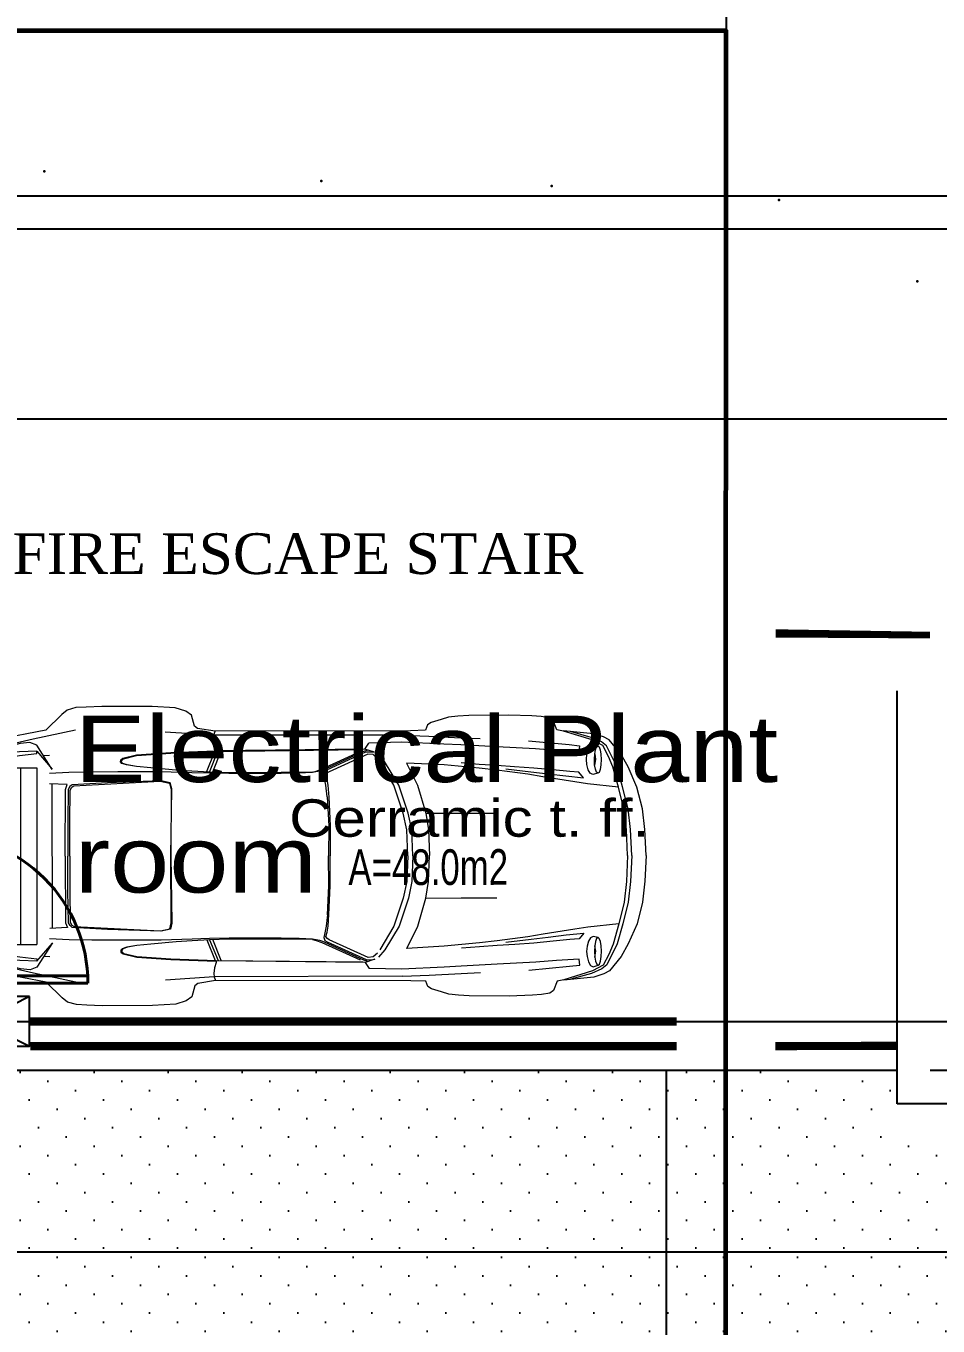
# Model space of a CAD drawing. Extents: x 285329 to 658348, y -83126 to -16980.
# Drawn here: x 314019 to 314572, y -35013 to -34225 of the extents above; entities that cross this region are included whole.
import ezdxf

# ---------------------------------------------------------------- set-up
doc = ezdxf.new("R2010")
doc.units = 0
doc.linetypes.add('CENTER', pattern=[50.79999999999998, 31.75, -6.349999999999998, 6.349999999999998, -6.349999999999998])
doc.layers.get('0').update_dxf_attribs({"linetype": 'CONTINUOUS'})
for name, color, linetype, lineweight in [('A-Axis', 1, 'CENTER', 9), ('A-Door', 5, 'CONTINUOUS', 15), ('A-text finishing', 6, 'CONTINUOUS', 13), ('A-text function', 30, 'CONTINUOUS', 20), ('excavation border', 5, 'CONTINUOUS', 30), ('FIGURES', 153, 'CONTINUOUS', 0), ('SECTION-ar', 131, 'CONTINUOUS', 40)]:
    doc.layers.add(name, color=color, linetype=linetype, lineweight=lineweight)
for name, color, linetype in [('AXIS', 1, 'CONTINUOUS'), ('COLUMN', 5, 'CONTINUOUS'), ('FURNITURE', 4, 'CONTINUOUS'), ('TEXT', 3, 'CONTINUOUS'), ('WALL', 7, 'CONTINUOUS'), ('WALL1', 2, 'CONTINUOUS')]:
    doc.layers.add(name, color=color, linetype=linetype)
doc.styles.add('ARIAL', font='BOD_CB.TTF', dxfattribs={"width": 1.199999999999999})
doc.styles.get("Standard").update_dxf_attribs({"font": 'sanss___.ttf', "height": 15})
doc.styles.add('style2', font='romantic.ttf', dxfattribs={"height": 50})

# ---------------------------------------------------------------- blocks, each defined once
blk = doc.blocks.new('XREF1$0$02PCAR09')
at = {"color": 0, "linetype": 'ByBlock'}
for p, q in [((-138.1428124021296, 34.83022337169009), (-139.3891880423911, 33.77165775941323)), ((-136.0427548164836, 35.42780073345929), (-138.1428124021296, 34.83022337169009)), ((-133.5670771748684, 35.5814634836285), (-136.0427548164836, 35.42780073345929)), ((-129.8620975318994, 35.70097895598234), (-133.5670771748684, 35.5814634836285)), ((-117.8764030187002, 35.70097895598234), (-129.8620975318994, 35.70097895598234)), ((-112.3274703737005, 35.34243253892082), (-117.8764030187002, 35.70097895598234)), ((-109.8517927320853, 34.5911924269824), (-112.3274703737005, 35.34243253892082)), ((-108.4688279805623, 33.60092137033632), (-109.8517927320853, 34.5911924269824)), ((-139.3891880423911, 33.77165775941323), (-143.264904074437, 30.04960447753655)), ((-107.7346615075316, 30.95450733964419), (-108.4688279805623, 33.60092137033632)), ((-52.15996686299668, 31.22538604060483), (-52.63802875241204, 29.9471626440904)), ((-51.28921127870444, 31.75696836830568), (-52.15996686299668, 31.22538604060483)), ((-48.84768091490456, 32.52528211915179), (-51.28921127870444, 31.75696836830568)), ((-47.0890961074124, 33.02041764747482), (-48.84768091490456, 32.52528211915179)), ((-44.85244941050485, 33.29359586999788), (-47.0890961074124, 33.02041764747482)), ((-42.25725629653579, 33.4472586201671), (-44.85244941050485, 33.29359586999788)), ((-32.74723942495178, 33.53262681470556), (-42.25725629653579, 33.4472586201671)), ((-27.18123314104443, 33.31066950890558), (-32.74723942495178, 33.53262681470556)), ((-24.96166008304456, 33.13993311982865), (-27.18123314104443, 33.31066950890558)), ((-22.98111796975238, 32.82554285593255), (-24.96166008304456, 33.13993311982865)), ((-22.12743602436781, 32.23503025772104), (-22.98111796975238, 32.82554285593255)), ((-21.22253316226019, 29.99838356081347), (-22.12743602436781, 32.23503025772104)), ((-143.264904074437, 30.04960447753655), (-157.0433306729438, 27.4202640857521)), ((-136.160790045383, 30.06982751551053), (-146.252790883283, 27.89832597516745)), ((-103.175999919178, 28.82030247618276), (-114.7860743764081, 29.58861622702888)), ((-107.0004950345008, 30.42522453350577), (-107.7346615075316, 30.95450733964419)), ((-102.8003798632088, 29.7593526161058), (-107.0004950345008, 30.42522453350577)), ((-103.175999919178, 28.82030247618276), (-102.8003798632088, 29.7593526161058)), ((-58.20403503631938, 28.78615519836739), (-103.175999919178, 28.82030247618277)), ((-103.175999919178, 28.08613600315206), (-103.175999919178, 28.82030247618276)), ((-103.0564844468242, 26.70317125162907), (-103.175999919178, 28.08613600315206)), ((-56.22349292302719, 29.82764717173656), (-102.8003798632088, 29.7593526161058)), ((-58.20403503631938, 28.76908155945971), (-51.78434680702748, 28.54712425365972)), ((-52.63802875241204, 29.9471626440904), (-56.22349292302719, 29.82764717173656)), ((-51.78434680702748, 28.54712425365972), (-44.1524302152895, 28.13735691987513)), ((-44.1524302152895, 28.13735691987513), (-39.54254771021286, 27.93247325298283)), ((-19.65175838275259, 29.65691078265965), (-21.22253316226019, 29.99838356081347)), ((-12.48083004152228, 29.04225978198276), (-19.65175838275259, 29.77642625501349)), ((-12.78815554186073, 27.55685319701364), (-19.65175838275259, 29.65691078265965)), ((-13.04308359194108, 28.18086525074451), (-17.95794463294092, 29.54653034359681)), ((-10.58565307144118, 27.08833317646262), (-13.04308359194108, 28.18086525074451)), ((-10.1417415111686, 28.29101967004435), (-12.48083004152228, 29.04225978198276)), ((-8.775850398553308, 27.55685319701364), (-10.1417415111686, 28.29101967004435)), ((-164.7947627370356, 22.48598244142934), (-162.9849570128204, 25.21776466665994)), ((-162.8142206237435, 24.97873372195226), (-164.4191426810664, 22.48598244142934)), ((-162.9849570128204, 25.21776466665994), (-160.2873220654051, 26.49828758473677)), ((-160.4922057322974, 26.22510936221371), (-162.8142206237435, 24.97873372195226)), ((-159.7751128981744, 24.91043916632149), (-161.4995504278511, 23.7323580816908)), ((-149.3943404422981, 26.87390764070598), (-160.8848994271743, 23.80065263732156)), ((-157.0433306729438, 27.4202640857521), (-160.4922057322974, 26.22510936221371)), ((-160.2873220654051, 26.49828758473677), (-157.0433306729438, 27.4202640857521)), ((-157.9140862572361, 25.52509016699838), (-159.7751128981744, 24.91043916632149)), ((-157.9140862572361, 25.01288099976763), (-159.7751128981744, 24.24456724892154)), ((-152.8090682238364, 26.42999302910601), (-157.9140862572361, 25.52509016699838)), ((-153.8334865582979, 25.84948930624451), (-157.9140862572361, 25.01288099976763)), ((-153.4749401412363, 26.27633027893679), (-153.8334865582979, 25.84948930624451)), ((-146.252790883283, 27.89832597516745), (-152.8090682238364, 26.42999302910601)), ((-149.513855914652, 24.91043916632149), (-151.8529444450057, 24.65433458270612)), ((-145.4332562157138, 25.02995463867533), (-149.513855914652, 24.91043916632149)), ((-147.0381782730368, 27.13001222432135), (-149.3943404422981, 26.87390764070598)), ((-145.4332562157138, 26.51536122364446), (-147.0381782730368, 27.13001222432135)), ((-141.7282765727448, 20.71032399502945), (-145.4332562157138, 26.51536122364446)), ((-145.4332562157138, 25.02995463867533), (-141.7282765727448, 20.72739763393714)), ((-145.4332562157138, 24.53481911035228), (-145.4332562157138, 25.02995463867533)), ((-113.4372569027005, 24.68955067751323), (-102.680864390855, 25.08117555539842)), ((-113.4372569027005, 24.57003520515939), (-102.680864390855, 24.96166008304457)), ((-104.9004374488548, 20.0273784387218), (-102.902821696655, 24.96166008304457)), ((-104.2174918925472, 19.99323116090641), (-102.1686552236243, 24.96166008304457)), ((-101.4515623895012, 24.96166008304457), (-103.4662517806088, 19.97615752199872)), ((-102.680864390855, 25.43972197245992), (-103.0564844468242, 26.70317125162907)), ((-67.0994009072265, 25.43972197245992), (-102.680864390855, 25.06410191649071)), ((-102.680864390855, 25.08117555539842), (-102.680864390855, 25.43972197245992)), ((-102.680864390855, 24.94458644413687), (-67.64575735227261, 25.32020650010608)), ((-102.680864390855, 25.06410191649071), (-102.680864390855, 24.94458644413687)), ((-77.44602608528737, 20.65910307830638), (-68.24333471404182, 24.8762918885061)), ((-67.38965276865726, 24.8933655274138), (-76.5923441399028, 20.65910307830638)), ((-66.41645535091885, 25.20069102775224), (-67.38965276865726, 24.8933655274138)), ((-67.0994009072265, 25.45679561136761), (-66.10912985058043, 26.89098127961367)), ((-67.0994009072265, 25.54216380590607), (-67.0994009072265, 25.54216380590606)), ((-64.81153329359587, 24.72262913833689), (-67.0994009072265, 25.45679561136761)), ((-58.3235505086732, 27.06171766869058), (-66.10912985058043, 26.89098127961367)), ((-48.19888263641233, 26.6348766959983), (-58.3235505086732, 27.06171766869058)), ((-44.1524302152895, 26.41291939019832), (-48.19888263641233, 26.6348766959983)), ((-35.59853712253622, 25.95193113969065), (-44.1524302152895, 26.41291939019832)), ((-26.32755119565986, 25.45679561136761), (-35.59853712253622, 25.95193113969065)), ((-28.02619871649039, 27.35217620931952), (-18.28586727013732, 26.44706666801371)), ((-21.41034319024481, 25.08117555539842), (-26.32755119565986, 25.45679561136761)), ((-16.03214693432206, 24.72262913833689), (-21.41034319024481, 25.08117555539842)), ((-18.28586727013732, 26.44706666801371), (-15.87848418415283, 26.19096208439833)), ((-15.87848418415283, 26.19096208439833), (-16.03214693432206, 24.72262913833689)), ((-14.11989937666064, 24.14212541547539), (-13.76135295959914, 25.40557469464455)), ((-13.76135295959914, 25.40557469464455), (-13.28329107018378, 26.2592566400291)), ((-13.28329107018378, 26.2592566400291), (-12.6686400695069, 26.54950850145985)), ((-10.26125698352243, 26.19096208439833), (-12.78815554186073, 27.55685319701364)), ((-12.6686400695069, 26.54950850145985), (-11.49055898487619, 26.19096208439833)), ((-12.22472545790693, 24.26164088782923), (-12.0710627077377, 25.21776466665994)), ((-12.0710627077377, 25.21776466665994), (-11.81495812412232, 25.93485750078297)), ((-11.81495812412232, 25.93485750078297), (-11.49055898487619, 26.19096208439833)), ((-11.49055898487619, 26.19096208439833), (-11.18323348453777, 25.93485750078297)), ((-11.18323348453777, 25.93485750078297), (-10.92712890092239, 25.21776466665994)), ((-10.92712890092239, 25.21776466665994), (-10.7393188729378, 24.1250517765677)), ((-9.425199770093963, 26.13236761146603), (-10.58565307144118, 27.08833317646262)), ((-8.895365870907137, 23.62991624824465), (-10.26125698352243, 26.19096208439833)), ((-6.899507290691267, 21.07940676791251), (-9.425199770093963, 26.13236761146603)), ((-5.941626339876557, 24.09090449875231), (-8.775850398553308, 27.55685319701364)), ((-165.5630764878817, 19.68590566056797), (-164.7947627370356, 22.48598244142934)), ((-164.4191426810664, 22.48598244142934), (-165.1874564319125, 19.68590566056797)), ((-163.5996080134971, 22.31524605235243), (-164.5898790701433, 21.2054595233525)), ((-160.8848994271743, 23.80065263732156), (-163.5996080134971, 22.31524605235243)), ((-160.7653839548205, 22.81038158067547), (-163.5996080134971, 21.32497499570633)), ((-163.5996080134971, 20.33470393906024), (-160.7653839548205, 21.82011052402938)), ((-161.4995504278511, 23.7323580816908), (-161.7379082183368, 23.33391197800628)), ((-151.8529444450057, 24.65433458270612), (-160.7653839548205, 22.81038158067547)), ((-160.7653839548205, 21.82011052402938), (-151.8529444450057, 23.66406352606003)), ((-159.7751128981744, 24.24456724892154), (-160.1662057515703, 23.99287382841922)), ((-151.8529444450057, 23.66406352606003), (-149.513855914652, 24.03968358202924)), ((-149.513855914652, 24.03968358202924), (-145.4332562157138, 24.53481911035228)), ((-142.3941484901448, 24.02260994312154), (-143.8454077972985, 23.95431538749078)), ((-125.4229514158997, 22.45183516361395), (-125.3717304991766, 22.96404433084469)), ((-125.0814786377459, 22.11036238546013), (-125.4229514158997, 22.45183516361395)), ((-125.3717304991766, 22.96404433084469), (-124.8595213319459, 23.3396643868139)), ((-125.1497731933766, 22.43476152470627), (-125.1326995544689, 22.84452885849086)), ((-124.8936686097613, 22.11036238546013), (-125.1497731933766, 22.43476152470627)), ((-125.1326995544689, 22.84452885849086), (-124.688784942869, 23.22014891446006)), ((-124.0058393865613, 21.73474232949093), (-125.0814786377459, 22.11036238546013)), ((-123.8351029974844, 21.73474232949093), (-124.8936686097613, 22.11036238546013)), ((-124.8595213319459, 23.3396643868139), (-121.5813826616692, 24.14319423246711)), ((-124.688784942869, 23.22014891446006), (-121.5984563005768, 24.00660512120558)), ((-121.6155299394845, 21.3761959124294), (-124.0058393865613, 21.73474232949093)), ((-121.6155299394845, 21.3761959124294), (-123.8351029974844, 21.73474232949093)), ((-121.5984563005768, 24.00660512120558), (-113.4372569027005, 24.57003520515939)), ((-121.5813826616692, 24.14319423246711), (-113.4372569027005, 24.68955067751323)), ((-76.16550316721053, 20.52251396704484), (-66.86036996251882, 24.77385005505996)), ((-66.39938171201115, 24.24456724892154), (-75.65329399997981, 20.0273784387218)), ((-66.86036996251882, 24.77385005505996), (-65.78473071133428, 24.80799733287535)), ((-65.13593243284201, 24.15919905438308), (-66.39938171201115, 24.24456724892154)), ((-65.78473071133428, 24.80799733287535), (-64.81153329359587, 24.72262913833689)), ((-64.12858773728823, 23.28844347009083), (-65.13593243284201, 24.15919905438308)), ((-62.4041502076114, 22.48598244142934), (-63.88955679258056, 24.21041997110615)), ((-60.21872442742694, 16.81753432407585), (-63.5993049311498, 22.48598244142934)), ((-58.97234878716549, 16.81753432407585), (-62.4041502076114, 22.48598244142934)), ((-57.12839578513483, 22.11036238546013), (-54.53320267116577, 16.80046068516816)), ((-48.19888263641233, 21.63230049604479), (-57.12839578513483, 22.11036238546013)), ((-39.78157865492054, 21.75181596839861), (-44.11828293747411, 22.11036238546013)), ((-35.59853712253622, 21.46156410696786), (-39.78157865492054, 21.75181596839861)), ((-14.22234121010679, 22.91282341412162), (-14.11989937666064, 24.14212541547539)), ((-14.11989937666064, 21.68352141276785), (-14.22234121010679, 22.91282341412162)), ((-12.31009365244537, 22.86160249739856), (-12.22472545790693, 24.26164088782923)), ((-12.24179909681461, 21.56400594041401), (-12.31009365244537, 22.86160249739856)), ((-12.03691542992231, 22.86160249739856), (-12.24179909681461, 21.56400594041401)), ((-12.22472545790693, 24.26164088782923), (-12.03691542992231, 22.86160249739856)), ((-10.7393188729378, 24.1250517765677), (-10.68809795621472, 22.86160249739856)), ((-10.68809795621472, 22.86160249739856), (-10.7393188729378, 21.58107957932171)), ((-7.905094814261051, 21.15423860662943), (-8.895365870907137, 23.62991624824465)), ((-4.268409726922802, 21.13716496772174), (-5.941626339876557, 24.09090449875231)), ((-166.211874766374, 14.44429851590677), (-165.5630764878817, 19.68590566056797)), ((-165.1874564319125, 19.68590566056797), (-165.8021074325894, 14.81991857187598)), ((-163.5996080134971, 21.32497499570633), (-164.5898790701433, 20.71032399502945)), ((-164.5898790701433, -21.2054595233525), (-164.5898790701433, 21.2054595233525)), ((-163.5996080134971, 20.33470393906024), (-163.5996080134971, -20.33470393906024)), ((-163.5996080134971, 18.04683632542962), (-160.8848994271743, 19.53224291039876)), ((-160.7653839548205, 19.8224947718295), (-151.613913500298, 21.06887041209096)), ((-160.7653839548205, 19.8224947718295), (-160.7653839548205, -19.8224947718295)), ((-151.613913500298, 21.06887041209096), (-151.613913500298, -21.06887041209096)), ((-151.613913500298, 21.06887041209096), (-145.4332562157138, 21.06887041209096)), ((-149.2577513310366, 21.06887041209096), (-149.2577513310366, -21.1883858844448)), ((-145.4332562157138, -21.06887041209096), (-145.4332562157138, 21.06887041209096)), ((-137.7671923461605, 19.95908388309103), (-142.3941484901448, 19.75420021619873)), ((-132.3377751735147, 20.0273784387218), (-137.7671923461605, 19.95908388309103)), ((-126.0376024165766, 20.09567299435257), (-132.3377751735147, 20.0273784387218)), ((-115.7763454330541, 20.11274663326025), (-126.0376024165766, 20.09567299435257)), ((-118.217875796854, 21.03472313427559), (-121.6155299394845, 21.3761959124294)), ((-112.190881262439, 20.50544032813716), (-118.217875796854, 21.03472313427559)), ((-108.3663861471162, 19.86853066330364), (-115.7763454330541, 20.11274663326025)), ((-108.3663861471162, 20.23226210561409), (-112.190881262439, 20.50544032813716)), ((-104.2174918925472, 19.99323116090641), (-108.3663861471162, 20.23226210561409)), ((-104.2687128092703, 19.72996011643232), (-108.3663861471162, 19.86853066330364)), ((-99.5563884707475, 19.65175838275259), (-104.2687128092703, 19.72996011643232)), ((-99.52224119293213, 19.83956841073719), (-104.2174918925472, 19.99323116090641)), ((-87.10970570704062, 19.64458221481232), (-99.5563884707475, 19.65175838275259)), ((-87.10970570704062, 19.87371568855257), (-99.52224119293213, 19.83956841073719)), ((-82.8583696190255, 19.87371568855257), (-87.10970570704062, 19.87371568855257)), ((-82.8583696190255, 19.71654903557417), (-87.10970570704062, 19.64458221481232)), ((-79.66559914328724, 19.97615752199872), (-82.8583696190255, 19.87371568855257)), ((-79.62576860625475, 19.86461680765525), (-82.8583696190255, 19.71654903557417)), ((-79.66559914328724, 19.95908388309103), (-78.74362264227192, 20.19811482779871)), ((-77.88994069688734, 20.19811482779871), (-79.62576860625475, 19.86461680765525)), ((-78.74362264227192, 20.19811482779871), (-77.44602608528737, 20.65910307830638)), ((-77.20699514057969, 20.43714577250639), (-77.88994069688734, 20.19811482779871)), ((-76.5923441399028, 20.65910307830638), (-77.20699514057969, 20.43714577250639)), ((-76.95089055696434, 19.51516927149105), (-76.71185961225665, 20.24933574452179)), ((-76.72893325116434, 18.37123546467575), (-76.95089055696434, 19.51516927149105)), ((-76.71185961225665, 20.24933574452179), (-76.16550316721053, 20.52251396704484)), ((-76.21672408393363, 19.68590566056797), (-76.43868138973359, 19.241991048968)), ((-76.43868138973359, 19.241991048968), (-76.14842952830286, 18.21757271450653)), ((-75.65329399997981, 20.0273784387218), (-76.21672408393363, 19.68590566056797)), ((-39.78157865492054, 20.84691310629098), (-48.19888263641233, 21.63230049604479)), ((-35.59853712253622, 20.36885121687562), (-39.78157865492054, 20.84691310629098)), ((-31.38134831233648, 21.2054595233525), (-35.59853712253622, 21.46156410696786)), ((-28.20565147550591, 19.37858016022953), (-35.59853712253622, 20.36885121687562)), ((-33.48140589798248, 20.69325035612176), (-27.45441136356749, 19.99323116090642)), ((-26.78853944616754, 20.88106038410638), (-31.38134831233648, 21.2054595233525)), ((-24.62018730489074, 18.78100279846034), (-28.20565147550591, 19.37858016022953)), ((-27.45441136356749, 19.99323116090642), (-23.35673802572159, 19.49809563258338)), ((-22.1957305799986, 20.45421941141409), (-26.78853944616754, 20.88106038410638)), ((-17.00534435206046, 17.60292171382965), (-24.62018730489074, 18.78100279846034)), ((-23.35673802572159, 19.49809563258338), (-19.12247557661418, 18.96881282644495)), ((-18.20049907559885, 20.0615257165372), (-22.1957305799986, 20.45421941141409)), ((-19.12247557661418, 18.96881282644495), (-14.88821312750674, 18.50782457593728)), ((-15.99799965650669, 19.87371568855258), (-18.20049907559885, 20.0615257165372)), ((-14.88821312750674, 18.50782457593728), (-15.99799965650669, 19.87371568855258)), ((-13.76135295959914, 20.43714577250639), (-14.11989937666064, 21.68352141276785)), ((-13.28329107018378, 19.6517583827526), (-13.76135295959914, 20.43714577250639)), ((-12.6686400695069, 19.32735924350646), (-13.28329107018378, 19.6517583827526)), ((-11.49055898487619, 19.60053746602952), (-12.6686400695069, 19.32735924350646)), ((-12.0710627077377, 20.57373488376792), (-12.24179909681461, 21.58107957932171)), ((-11.81495812412232, 19.83956841073719), (-12.0710627077377, 20.57373488376792)), ((-11.49055898487619, 19.60053746602952), (-11.81495812412232, 19.83956841073719)), ((-11.18323348453777, 19.8054211329218), (-11.49055898487619, 19.60053746602952)), ((-10.92712890092239, 20.50544032813716), (-11.18323348453777, 19.8054211329218)), ((-10.7393188729378, 21.58107957932171), (-10.92712890092239, 20.50544032813716)), ((-6.556277340553434, 16.32239879575281), (-7.905094814261051, 21.15423860662943)), ((-5.566006283907346, 16.32239879575281), (-6.899507290691267, 21.07940676791251)), ((-2.168352141276792, 16.30532515684511), (-4.268409726922802, 21.13716496772174)), ((-138.1428124021296, 17.05656526878352), (-142.377074851237, 17.26144893567582)), ((-141.7282765727448, 17.26144893567582), (-141.7282765727448, -17.15578437787134)), ((-138.6550215693604, 3.8e-15), (-138.5696533748219, 15.89555782306053)), ((-138.5696533748219, 15.89555782306053), (-138.1428124021296, 17.05656526878352)), ((-137.903781457422, 15.89555782306053), (-138.0403705686835, 8.28071487023023)), ((-137.5110877625451, 16.57850337936817), (-137.903781457422, 15.89555782306053)), ((-137.5623086792681, 8.161199397876397), (-137.4769404847297, 15.77604235070668)), ((-136.9818049564067, 17.00534435206044), (-137.5110877625451, 16.57850337936817)), ((-137.4769404847297, 15.77604235070668), (-137.0842467898528, 16.44191426810665)), ((-137.0842467898528, 16.44191426810665), (-136.5549639837144, 16.78365285606781)), ((-128.5474273360072, 17.51755351929119), (-136.9818049564067, 17.00534435206044)), ((-136.5549639837144, 16.78365285606781), (-115.947081822131, 17.82487901962962)), ((-115.7592717941464, 17.94439449198347), (-128.5474273360072, 17.51755351929119)), ((-115.947081822131, 17.82487901962962), (-113.7275087641312, 17.36389076912197)), ((-113.5567723750543, 17.48340624147581), (-115.7592717941464, 17.94439449198347)), ((-113.7275087641312, 17.36389076912197), (-113.351888708162, 15.9467787397836)), ((-113.1982259579928, 16.06629421213743), (-113.5567723750543, 17.48340624147581)), ((-113.403109624885, -0.0170736389076931), (-113.1982259579928, 16.06629421213743)), ((-113.351888708162, 15.9467787397836), (-113.403109624885, 0.0170736389076931)), ((-76.42160775082591, 16.81753432407585), (-76.72893325116434, 18.37123546467575)), ((-76.09720861157977, 14.06867845993756), (-76.42160775082591, 16.81753432407585)), ((-76.14842952830286, 18.21757271450653), (-75.92647222250287, 16.81753432407585)), ((-75.92647222250287, 16.81753432407585), (-75.72158855561057, 13.98331026539911)), ((-60.21872442742694, 16.81753432407585), (-60.21872442742694, 16.81753432407585)), ((-57.99915136942708, 10.14174151116859), (-60.21872442742694, 16.81753432407585)), ((-56.75277572916563, 10.14174151116859), (-58.97234878716549, 16.81753432407585)), ((-54.53320267116577, 16.80046068516816), (-52.55266055787358, 10.14174151116859)), ((-13.94916298758373, 17.1077861855066), (-17.00534435206046, 17.60292171382965)), ((-6.556277340553434, 16.32239879575281), (-13.94916298758373, 17.1077861855066)), ((-5.258680783568892, 11.13201256781467), (-6.556277340553434, 16.32239879575281)), ((-4.268409726922802, 11.13201256781467), (-5.566006283907346, 16.32239879575281)), ((-0.8707555842922545, 11.13201256781467), (-2.168352141276792, 16.30532515684511)), ((-166.3484638776355, 11.21738076235313), (-166.211874766374, 14.44429851590677)), ((-165.8021074325894, 14.81991857187598), (-165.9386965438509, 11.59300081832234)), ((-76.09720861157977, 14.06867845993756), (-75.73866219451826, 7.153854702322628)), ((-75.72158855561057, 13.98331026539911), (-75.43133669417979, 7.153854702322628)), ((-166.5704211834355, 0.0170736389076931), (-166.3484638776355, 11.21738076235313)), ((-165.9386965438509, 11.59300081832234), (-166.0752856551125, -3.8e-15)), ((-57.12839578513483, 6.180657284584223), (-57.99915136942708, 10.14174151116859)), ((-55.89909378378107, 6.180657284584223), (-56.75277572916563, 10.14174151116859)), ((-52.55266055787358, 10.14174151116859), (-44.11828293747411, 10.09052059444551)), ((-52.55266055787358, 10.14174151116859), (-51.920935918289, 6.180657284584223)), ((-44.11828293747411, 10.09052059444551), (-35.59853712253622, 10.09052059444551)), ((-4.69525069961509, 6.19773092349192), (-5.258680783568892, 11.13201256781467)), ((-3.704979642969004, 6.19773092349192), (-4.268409726922802, 11.13201256781467)), ((-0.3073255003384538, 6.180657284584223), (-0.8707555842922545, 11.13201256781467)), ((-138.0403705686835, 8.28071487023023), (-138.0403705686835, 3.8e-15)), ((-137.5623086792681, -3.8e-15), (-137.5623086792681, 8.161199397876397)), ((-75.73866219451826, 7.153854702322628), (-75.7728094723336, 3.8e-15)), ((-75.43133669417979, 7.153854702322628), (-75.39718941636444, 3.8e-15)), ((-56.88936484042717, 3.8e-15), (-57.12839578513483, 6.180657284584223)), ((-55.64298920016568, 3.8e-15), (-55.89909378378107, 6.180657284584223)), ((-51.920935918289, 6.180657284584223), (-51.68190497358133, 3.8e-15)), ((-4.387925199276668, 3.8e-15), (-4.69525069961509, 6.19773092349192)), ((-3.397654142630548, 3.8e-15), (-3.704979642969004, 6.19773092349192)), ((0, 3.8e-15), (-0.3073255003384538, 6.180657284584223)), ((-165.9386965438509, -11.59300081832234), (-166.0752856551125, 7.5e-15)), ((-138.6550215693604, 0), (-138.5696533748219, -15.89555782306052)), ((-138.0403705686835, -8.28071487023023), (-138.0403705686835, 0)), ((-137.5623086792681, 7.5e-15), (-137.5623086792681, -8.161199397876397)), ((-113.403109624885, 0.0170736389076969), (-113.1982259579928, -16.06629421213743)), ((-75.73866219451826, -7.153854702322621), (-75.7728094723336, 0)), ((-75.43133669417979, -7.153854702322621), (-75.39718941636444, 0)), ((-56.88936484042717, 0), (-57.12839578513483, -6.180657284584223)), ((-55.64298920016568, 0), (-55.89909378378107, -6.180657284584223)), ((-51.920935918289, -6.180657284584223), (-51.68190497358133, 0)), ((-4.387925199276668, 0), (-4.69525069961509, -6.19773092349192)), ((-3.397654142630548, 0), (-3.704979642969004, -6.19773092349192)), ((0, 0), (-0.3073255003384538, -6.180657284584223)), ((-166.5704211834355, -0.0170736389076893), (-166.3484638776355, -11.21738076235313)), ((-113.351888708162, -15.9467787397836), (-113.403109624885, -0.0170736389076893)), ((-57.12839578513483, -6.180657284584223), (-57.99915136942708, -10.14174151116859)), ((-55.89909378378107, -6.180657284584223), (-56.75277572916563, -10.14174151116859)), ((-52.55266055787358, -10.14174151116859), (-51.920935918289, -6.180657284584223)), ((-4.69525069961509, -6.19773092349192), (-5.258680783568892, -11.13201256781467)), ((-3.704979642969004, -6.19773092349192), (-4.268409726922802, -11.13201256781467)), ((-0.3073255003384538, -6.180657284584223), (-0.8707555842922545, -11.13201256781467)), ((-137.903781457422, -15.89555782306052), (-138.0403705686835, -8.28071487023023)), ((-137.5623086792681, -8.161199397876397), (-137.4769404847297, -15.77604235070668)), ((-76.09720861157977, -14.06867845993756), (-75.73866219451826, -7.153854702322621)), ((-75.72158855561057, -13.9833102653991), (-75.43133669417979, -7.153854702322621)), ((-166.3484638776355, -11.21738076235313), (-166.211874766374, -14.44429851590677)), ((-165.8021074325894, -14.81991857187597), (-165.9386965438509, -11.59300081832234)), ((-57.99915136942708, -10.14174151116859), (-60.21872442742694, -16.81753432407585)), ((-56.75277572916563, -10.14174151116859), (-58.97234878716549, -16.81753432407585)), ((-54.53320267116577, -16.80046068516816), (-52.55266055787358, -10.14174151116859)), ((-52.55266055787358, -10.14174151116859), (-44.11828293747411, -10.09052059444551)), ((-44.11828293747411, -10.09052059444551), (-35.59853712253622, -10.09052059444551)), ((-5.258680783568892, -11.13201256781467), (-6.556277340553434, -16.32239879575281)), ((-4.268409726922802, -11.13201256781467), (-5.566006283907346, -16.32239879575281)), ((-0.8707555842922545, -11.13201256781467), (-2.168352141276792, -16.30532515684511)), ((-166.211874766374, -14.44429851590677), (-165.5630764878817, -19.68590566056797)), ((-165.1874564319125, -19.68590566056797), (-165.8021074325894, -14.81991857187597)), ((-76.09720861157977, -14.06867845993756), (-76.42160775082591, -16.81753432407585)), ((-75.92647222250287, -16.81753432407585), (-75.72158855561057, -13.9833102653991)), ((-163.5996080134971, -18.04683632542962), (-160.8848994271743, -19.53224291039876)), ((-138.1428124021296, -17.05656526878352), (-142.377074851237, -17.26144893567582)), ((-138.5696533748219, -15.89555782306052), (-138.1428124021296, -17.05656526878352)), ((-137.5110877625451, -16.57850337936817), (-137.903781457422, -15.89555782306052)), ((-136.9818049564067, -17.00534435206044), (-137.5110877625451, -16.57850337936817)), ((-137.4769404847297, -15.77604235070668), (-137.0842467898528, -16.44191426810665)), ((-137.0842467898528, -16.44191426810665), (-136.5549639837144, -16.78365285606781)), ((-128.5474273360072, -17.51755351929119), (-136.9818049564067, -17.00534435206044)), ((-136.5549639837144, -16.78365285606781), (-115.947081822131, -17.82487901962962)), ((-115.7592717941464, -17.94439449198347), (-128.5474273360072, -17.51755351929119)), ((-115.947081822131, -17.82487901962962), (-113.7275087641312, -17.36389076912197)), ((-113.5567723750543, -17.48340624147581), (-115.7592717941464, -17.94439449198347)), ((-113.7275087641312, -17.36389076912197), (-113.351888708162, -15.9467787397836)), ((-113.1982259579928, -16.06629421213743), (-113.5567723750543, -17.48340624147581)), ((-76.72893325116434, -18.37123546467575), (-76.95089055696434, -19.51516927149105)), ((-76.42160775082591, -16.81753432407585), (-76.72893325116434, -18.37123546467575)), ((-76.43868138973359, -19.241991048968), (-76.14842952830286, -18.21757271450653)), ((-76.14842952830286, -18.21757271450653), (-75.92647222250287, -16.81753432407585)), ((-60.21872442742694, -16.81753432407585), (-63.5993049311498, -22.48598244142934)), ((-58.97234878716549, -16.81753432407585), (-62.4041502076114, -22.48598244142934)), ((-60.21872442742694, -16.81753432407585), (-60.21872442742694, -16.81753432407585)), ((-57.12839578513483, -22.11036238546013), (-54.53320267116577, -16.80046068516816)), ((-17.00534435206046, -17.60292171382965), (-24.62018730489074, -18.78100279846034)), ((-19.12247557661418, -18.96881282644495), (-14.88821312750674, -18.50782457593728)), ((-13.94916298758373, -17.1077861855066), (-17.00534435206046, -17.60292171382965)), ((-14.88821312750674, -18.50782457593728), (-15.99799965650669, -19.87371568855258)), ((-6.556277340553434, -16.32239879575281), (-13.94916298758373, -17.1077861855066)), ((-6.556277340553434, -16.32239879575281), (-7.905094814261051, -21.15423860662943)), ((-5.566006283907346, -16.32239879575281), (-6.899507290691267, -21.07940676791251)), ((-2.168352141276792, -16.30532515684511), (-4.268409726922802, -21.13716496772174)), ((-165.5630764878817, -19.68590566056797), (-164.7947627370356, -22.48598244142934)), ((-164.4191426810664, -22.48598244142934), (-165.1874564319125, -19.68590566056797)), ((-163.5996080134971, -21.32497499570633), (-164.5898790701433, -20.71032399502945)), ((-163.5996080134971, -22.31524605235243), (-164.5898790701433, -21.2054595233525)), ((-163.5996080134971, -20.33470393906024), (-160.7653839548205, -21.82011052402938)), ((-160.7653839548205, -22.81038158067547), (-163.5996080134971, -21.32497499570633)), ((-160.7653839548205, -19.8224947718295), (-151.613913500298, -21.06887041209096)), ((-151.613913500298, -21.06887041209096), (-145.4332562157138, -21.06887041209096)), ((-141.7282765727448, -20.71032399502945), (-145.4332562157138, -26.51536122364446)), ((-145.4332562157138, -25.02995463867533), (-141.7282765727448, -20.72739763393714)), ((-137.7671923461605, -19.95908388309103), (-142.3941484901448, -19.75420021619873)), ((-132.3377751735147, -20.0273784387218), (-137.7671923461605, -19.95908388309103)), ((-126.0376024165766, -20.09567299435257), (-132.3377751735147, -20.0273784387218)), ((-115.7763454330541, -20.11274663326025), (-126.0376024165766, -20.09567299435257)), ((-121.6155299394845, -21.3761959124294), (-124.0058393865613, -21.73474232949093)), ((-121.6155299394845, -21.3761959124294), (-123.8351029974844, -21.73474232949093)), ((-118.217875796854, -21.03472313427559), (-121.6155299394845, -21.3761959124294)), ((-112.190881262439, -20.50544032813716), (-118.217875796854, -21.03472313427559)), ((-108.3663861471162, -19.86853066330364), (-115.7763454330541, -20.11274663326025)), ((-108.3663861471162, -20.23226210561409), (-112.190881262439, -20.50544032813716)), ((-104.2687128092703, -19.72996011643232), (-108.3663861471162, -19.86853066330364)), ((-104.2174918925472, -19.99323116090641), (-108.3663861471162, -20.23226210561409)), ((-104.9004374488548, -20.0273784387218), (-102.902821696655, -24.96166008304457)), ((-99.5563884707475, -19.65175838275259), (-104.2687128092703, -19.72996011643232)), ((-99.52224119293213, -19.83956841073719), (-104.2174918925472, -19.99323116090641)), ((-104.2174918925472, -19.99323116090641), (-102.1686552236243, -24.96166008304457)), ((-101.4515623895012, -24.96166008304457), (-103.4662517806088, -19.97615752199872)), ((-87.10970570704062, -19.64458221481232), (-99.5563884707475, -19.65175838275259)), ((-87.10970570704062, -19.87371568855257), (-99.52224119293213, -19.83956841073719)), ((-82.8583696190255, -19.71654903557417), (-87.10970570704062, -19.64458221481232)), ((-82.8583696190255, -19.87371568855257), (-87.10970570704062, -19.87371568855257)), ((-79.62576860625475, -19.86461680765525), (-82.8583696190255, -19.71654903557417)), ((-79.66559914328724, -19.97615752199872), (-82.8583696190255, -19.87371568855257)), ((-79.66559914328724, -19.95908388309103), (-78.74362264227192, -20.19811482779871)), ((-77.88994069688734, -20.19811482779871), (-79.62576860625475, -19.86461680765525)), ((-78.74362264227192, -20.19811482779871), (-77.44602608528737, -20.65910307830638)), ((-77.20699514057969, -20.43714577250639), (-77.88994069688734, -20.19811482779871)), ((-77.44602608528737, -20.65910307830638), (-68.24333471404182, -24.8762918885061)), ((-76.5923441399028, -20.65910307830638), (-77.20699514057969, -20.43714577250639)), ((-76.95089055696434, -19.51516927149105), (-76.71185961225665, -20.24933574452179)), ((-76.71185961225665, -20.24933574452179), (-76.16550316721053, -20.52251396704484)), ((-67.38965276865726, -24.8933655274138), (-76.5923441399028, -20.65910307830638)), ((-76.21672408393363, -19.68590566056797), (-76.43868138973359, -19.241991048968)), ((-75.65329399997981, -20.0273784387218), (-76.21672408393363, -19.68590566056797)), ((-76.16550316721053, -20.52251396704484), (-66.86036996251882, -24.77385005505996)), ((-66.39938171201115, -24.24456724892154), (-75.65329399997981, -20.0273784387218)), ((-48.19888263641233, -21.63230049604479), (-57.12839578513483, -22.11036238546013)), ((-39.78157865492054, -20.84691310629098), (-48.19888263641233, -21.63230049604479)), ((-35.59853712253622, -20.36885121687562), (-39.78157865492054, -20.84691310629098)), ((-35.59853712253622, -21.46156410696786), (-39.78157865492054, -21.75181596839861)), ((-28.20565147550591, -19.37858016022953), (-35.59853712253622, -20.36885121687562)), ((-31.38134831233648, -21.2054595233525), (-35.59853712253622, -21.46156410696786)), ((-33.48140589798248, -20.69325035612176), (-27.45441136356749, -19.99323116090642)), ((-26.78853944616754, -20.88106038410638), (-31.38134831233648, -21.2054595233525)), ((-24.62018730489074, -18.78100279846034), (-28.20565147550591, -19.37858016022953)), ((-27.45441136356749, -19.99323116090642), (-23.35673802572159, -19.49809563258338)), ((-22.1957305799986, -20.45421941141409), (-26.78853944616754, -20.88106038410638)), ((-23.35673802572159, -19.49809563258338), (-19.12247557661418, -18.96881282644495)), ((-18.20049907559885, -20.0615257165372), (-22.1957305799986, -20.45421941141409)), ((-15.99799965650669, -19.87371568855258), (-18.20049907559885, -20.0615257165372)), ((-14.11989937666064, -21.68352141276785), (-14.22234121010679, -22.91282341412162)), ((-13.76135295959914, -20.43714577250639), (-14.11989937666064, -21.68352141276785)), ((-13.28329107018378, -19.6517583827526), (-13.76135295959914, -20.43714577250639)), ((-12.6686400695069, -19.32735924350646), (-13.28329107018378, -19.6517583827526)), ((-11.49055898487619, -19.60053746602952), (-12.6686400695069, -19.32735924350646)), ((-12.24179909681461, -21.56400594041401), (-12.31009365244537, -22.86160249739856)), ((-12.0710627077377, -20.57373488376792), (-12.24179909681461, -21.58107957932171)), ((-12.03691542992231, -22.86160249739856), (-12.24179909681461, -21.56400594041401)), ((-11.81495812412232, -19.83956841073719), (-12.0710627077377, -20.57373488376792)), ((-11.49055898487619, -19.60053746602952), (-11.81495812412232, -19.83956841073719)), ((-11.18323348453777, -19.8054211329218), (-11.49055898487619, -19.60053746602952)), ((-10.92712890092239, -20.50544032813716), (-11.18323348453777, -19.8054211329218)), ((-10.7393188729378, -21.58107957932171), (-10.92712890092239, -20.50544032813716)), ((-10.68809795621472, -22.86160249739856), (-10.7393188729378, -21.58107957932171)), ((-6.899507290691267, -21.07940676791251), (-9.425199770093963, -26.13236761146603)), ((-7.905094814261051, -21.15423860662943), (-8.895365870907137, -23.62991624824465)), ((-4.268409726922802, -21.13716496772174), (-5.941626339876557, -24.09090449875231)), ((-164.7947627370356, -22.48598244142934), (-162.9849570128204, -25.21776466665994)), ((-162.8142206237435, -24.97873372195226), (-164.4191426810664, -22.48598244142934)), ((-160.8848994271743, -23.80065263732156), (-163.5996080134971, -22.31524605235243)), ((-161.4995504278511, -23.7323580816908), (-161.7379082183368, -23.33391197800628)), ((-159.7751128981744, -24.91043916632149), (-161.4995504278511, -23.7323580816908)), ((-149.3943404422981, -26.87390764070598), (-160.8848994271743, -23.80065263732156)), ((-160.7653839548205, -21.82011052402938), (-151.8529444450057, -23.66406352606003)), ((-151.8529444450057, -24.65433458270612), (-160.7653839548205, -22.81038158067547)), ((-159.7751128981744, -24.24456724892154), (-160.1662057515703, -23.99287382841922)), ((-157.9140862572361, -25.01288099976763), (-159.7751128981744, -24.24456724892154)), ((-151.8529444450057, -23.66406352606003), (-149.513855914652, -24.03968358202924)), ((-149.513855914652, -24.91043916632149), (-151.8529444450057, -24.65433458270612)), ((-149.513855914652, -24.03968358202924), (-145.4332562157138, -24.53481911035228)), ((-145.4332562157138, -24.53481911035228), (-145.4332562157138, -25.02995463867533)), ((-142.3941484901448, -24.02260994312154), (-143.8454077972985, -23.95431538749078)), ((-125.0814786377459, -22.11036238546013), (-125.4229514158997, -22.45183516361395)), ((-125.4229514158997, -22.45183516361395), (-125.3717304991766, -22.96404433084469)), ((-125.3717304991766, -22.96404433084469), (-124.8595213319459, -23.3396643868139)), ((-124.8936686097613, -22.11036238546013), (-125.1497731933766, -22.43476152470627)), ((-125.1497731933766, -22.43476152470627), (-125.1326995544689, -22.84452885849086)), ((-125.1326995544689, -22.84452885849086), (-124.688784942869, -23.22014891446006)), ((-124.0058393865613, -21.73474232949093), (-125.0814786377459, -22.11036238546013)), ((-123.8351029974844, -21.73474232949093), (-124.8936686097613, -22.11036238546013)), ((-124.8595213319459, -23.3396643868139), (-121.5813826616692, -24.14319423246711)), ((-124.688784942869, -23.22014891446006), (-121.5984563005768, -24.00660512120558)), ((-121.5984563005768, -24.00660512120558), (-113.4372569027005, -24.57003520515939)), ((-121.5813826616692, -24.14319423246711), (-113.4372569027005, -24.68955067751323)), ((-113.4372569027005, -24.57003520515939), (-102.680864390855, -24.96166008304457)), ((-113.4372569027005, -24.68955067751323), (-102.680864390855, -25.08117555539842)), ((-64.81153329359587, -24.72262913833689), (-67.0994009072265, -25.45679561136761)), ((-66.86036996251882, -24.77385005505996), (-65.78473071133428, -24.80799733287535)), ((-65.13593243284201, -24.15919905438308), (-66.39938171201115, -24.24456724892154)), ((-65.78473071133428, -24.80799733287535), (-64.81153329359587, -24.72262913833689)), ((-64.12858773728823, -23.28844347009083), (-65.13593243284201, -24.15919905438308)), ((-62.4041502076114, -22.48598244142934), (-63.88955679258056, -24.21041997110615)), ((-39.78157865492054, -21.75181596839861), (-44.11828293747411, -22.11036238546013)), ((-16.03214693432206, -24.72262913833689), (-21.41034319024481, -25.08117555539842)), ((-15.87848418415283, -26.19096208439833), (-16.03214693432206, -24.72262913833689)), ((-14.22234121010679, -22.91282341412162), (-14.11989937666064, -24.14212541547539)), ((-14.11989937666064, -24.14212541547539), (-13.76135295959914, -25.40557469464455)), ((-12.31009365244537, -22.86160249739856), (-12.22472545790693, -24.26164088782923)), ((-12.22472545790693, -24.26164088782923), (-12.03691542992231, -22.86160249739856)), ((-12.22472545790693, -24.26164088782923), (-12.0710627077377, -25.21776466665994)), ((-10.92712890092239, -25.21776466665994), (-10.7393188729378, -24.1250517765677)), ((-10.7393188729378, -24.1250517765677), (-10.68809795621472, -22.86160249739856)), ((-8.895365870907137, -23.62991624824465), (-10.26125698352243, -26.19096208439833)), ((-5.941626339876557, -24.09090449875231), (-8.775850398553308, -27.55685319701364)), ((-162.9849570128204, -25.21776466665994), (-160.2873220654051, -26.49828758473677)), ((-160.4922057322974, -26.22510936221371), (-162.8142206237435, -24.97873372195226)), ((-157.0433306729438, -27.4202640857521), (-160.4922057322974, -26.22510936221371)), ((-160.2873220654051, -26.49828758473677), (-157.0433306729438, -27.4202640857521)), ((-157.9140862572361, -25.52509016699838), (-159.7751128981744, -24.91043916632149)), ((-153.8334865582979, -25.84948930624451), (-157.9140862572361, -25.01288099976763)), ((-152.8090682238364, -26.42999302910601), (-157.9140862572361, -25.52509016699838)), ((-143.264904074437, -30.04960447753655), (-157.0433306729438, -27.4202640857521)), ((-153.4749401412363, -26.27633027893679), (-153.8334865582979, -25.84948930624451)), ((-146.252790883283, -27.89832597516745), (-152.8090682238364, -26.42999302910601)), ((-145.4332562157138, -25.02995463867533), (-149.513855914652, -24.91043916632149)), ((-147.0381782730368, -27.13001222432135), (-149.3943404422981, -26.87390764070598)), ((-145.4332562157138, -26.51536122364446), (-147.0381782730368, -27.13001222432135)), ((-136.160790045383, -30.06982751551053), (-146.252790883283, -27.89832597516745)), ((-103.0564844468242, -26.70317125162907), (-103.175999919178, -28.08613600315206)), ((-102.680864390855, -25.43972197245992), (-103.0564844468242, -26.70317125162907)), ((-102.680864390855, -25.06410191649071), (-102.680864390855, -24.94458644413687)), ((-102.680864390855, -24.94458644413687), (-67.64575735227261, -25.32020650010608)), ((-67.0994009072265, -25.43972197245992), (-102.680864390855, -25.06410191649071)), ((-102.680864390855, -25.08117555539842), (-102.680864390855, -25.43972197245992)), ((-66.41645535091885, -25.20069102775224), (-67.38965276865726, -24.8933655274138)), ((-67.0994009072265, -25.45679561136761), (-66.10912985058043, -26.89098127961367)), ((-67.0994009072265, -25.54216380590607), (-67.0994009072265, -25.54216380590606)), ((-58.3235505086732, -27.06171766869058), (-66.10912985058043, -26.89098127961367)), ((-48.19888263641233, -26.6348766959983), (-58.3235505086732, -27.06171766869058)), ((-44.1524302152895, -26.41291939019832), (-48.19888263641233, -26.6348766959983)), ((-35.59853712253622, -25.95193113969065), (-44.1524302152895, -26.41291939019832)), ((-26.32755119565986, -25.45679561136761), (-35.59853712253622, -25.95193113969065)), ((-28.02619871649039, -27.35217620931952), (-18.28586727013732, -26.44706666801371)), ((-21.41034319024481, -25.08117555539842), (-26.32755119565986, -25.45679561136761)), ((-12.78815554186073, -27.55685319701364), (-19.65175838275259, -29.65691078265965)), ((-18.28586727013732, -26.44706666801371), (-15.87848418415283, -26.19096208439833)), ((-13.76135295959914, -25.40557469464455), (-13.28329107018378, -26.2592566400291)), ((-13.28329107018378, -26.2592566400291), (-12.6686400695069, -26.54950850145985)), ((-10.58565307144118, -27.08833317646262), (-13.04308359194108, -28.18086525074451)), ((-10.26125698352243, -26.19096208439833), (-12.78815554186073, -27.55685319701364)), ((-12.6686400695069, -26.54950850145985), (-11.49055898487619, -26.19096208439833)), ((-12.0710627077377, -25.21776466665994), (-11.81495812412232, -25.93485750078297)), ((-11.81495812412232, -25.93485750078297), (-11.49055898487619, -26.19096208439833)), ((-11.49055898487619, -26.19096208439833), (-11.18323348453777, -25.93485750078297)), ((-11.18323348453777, -25.93485750078297), (-10.92712890092239, -25.21776466665994)), ((-9.425199770093963, -26.13236761146603), (-10.58565307144118, -27.08833317646262)), ((-8.775850398553308, -27.55685319701364), (-10.1417415111686, -28.29101967004435)), ((-139.3891880423911, -33.77165775941323), (-143.264904074437, -30.04960447753655)), ((-103.175999919178, -28.82030247618276), (-114.7860743764081, -29.58861622702888)), ((-107.7346615075316, -30.95450733964419), (-108.4688279805623, -33.60092137033632)), ((-107.0004950345008, -30.42522453350575), (-107.7346615075316, -30.95450733964419)), ((-102.8003798632088, -29.7593526161058), (-107.0004950345008, -30.42522453350575)), ((-103.175999919178, -28.08613600315206), (-103.175999919178, -28.82030247618276)), ((-58.20403503631938, -28.78615519836739), (-103.175999919178, -28.82030247618277)), ((-103.175999919178, -28.82030247618276), (-102.8003798632088, -29.7593526161058)), ((-56.22349292302719, -29.82764717173656), (-102.8003798632088, -29.7593526161058)), ((-58.20403503631938, -28.76908155945971), (-51.78434680702748, -28.54712425365972)), ((-52.63802875241204, -29.9471626440904), (-56.22349292302719, -29.82764717173656)), ((-52.15996686299668, -31.22538604060482), (-52.63802875241204, -29.9471626440904)), ((-51.78434680702748, -28.54712425365972), (-44.1524302152895, -28.13735691987513)), ((-44.1524302152895, -28.13735691987513), (-39.54254771021286, -27.93247325298283)), ((-21.22253316226019, -29.99838356081347), (-22.12743602436781, -32.23503025772104)), ((-19.65175838275259, -29.65691078265965), (-21.22253316226019, -29.99838356081347)), ((-12.48083004152228, -29.04225978198276), (-19.65175838275259, -29.77642625501349)), ((-13.04308359194108, -28.18086525074451), (-17.95794463294092, -29.54653034359681)), ((-10.1417415111686, -28.29101967004435), (-12.48083004152228, -29.04225978198276)), ((-138.1428124021296, -34.83022337169009), (-139.3891880423911, -33.77165775941323)), ((-108.4688279805623, -33.60092137033632), (-109.8517927320853, -34.5911924269824)), ((-51.28921127870444, -31.75696836830568), (-52.15996686299668, -31.22538604060482)), ((-48.84768091490456, -32.52528211915179), (-51.28921127870444, -31.75696836830568)), ((-47.0890961074124, -33.02041764747482), (-48.84768091490456, -32.52528211915179)), ((-44.85244941050485, -33.29359586999788), (-47.0890961074124, -33.02041764747482)), ((-42.25725629653579, -33.4472586201671), (-44.85244941050485, -33.29359586999788)), ((-32.74723942495178, -33.53262681470556), (-42.25725629653579, -33.4472586201671)), ((-27.18123314104443, -33.31066950890558), (-32.74723942495178, -33.53262681470556)), ((-24.96166008304456, -33.13993311982865), (-27.18123314104443, -33.31066950890558)), ((-22.98111796975238, -32.82554285593255), (-24.96166008304456, -33.13993311982865)), ((-22.12743602436781, -32.23503025772104), (-22.98111796975238, -32.82554285593255)), ((-136.0427548164836, -35.42780073345929), (-138.1428124021296, -34.83022337169009)), ((-133.5670771748684, -35.5814634836285), (-136.0427548164836, -35.42780073345929)), ((-129.8620975318994, -35.70097895598234), (-133.5670771748684, -35.5814634836285)), ((-117.8764030187002, -35.70097895598234), (-129.8620975318994, -35.70097895598234)), ((-112.3274703737005, -35.34243253892082), (-117.8764030187002, -35.70097895598234)), ((-109.8517927320853, -34.5911924269824), (-112.3274703737005, -35.34243253892082))]:
    blk.add_line(p, q, dxfattribs=at)
blk = doc.blocks.new('COLUMN')
at = {"layer": 'AXIS'}
for p, q in [((236924.6994773077, -9644.256519553426), (236984.6994773077, -9674.256519553428)), ((236984.6994773077, -9644.256519553426), (236924.6994773077, -9674.256519553428))]:
    blk.add_line(p, q, dxfattribs=at)
at = {"layer": 'COLUMN'}
blk.add_lwpolyline([(236924.6994773077, -9644.256519553426), (236984.6994773077, -9644.256519553426), (236984.6994773077, -9674.256519553428), (236924.6994773077, -9674.256519553428)], close=True, dxfattribs=at)
blk = doc.blocks.new('D70')
at = {"layer": 'A-Axis'}
blk.add_line((307725.0642755921, -30884.76289640172), (307725.0642755921, -30817.07946808813), dxfattribs=at)
at = {"layer": 'A-Door'}
for p, q in [((307725.0642755921, -30817.07946808813), (307725.0642755921, -30820.45102590095)), ((307792.7477039057, -30817.07946808813), (307792.7477039057, -30820.45102590095))]:
    blk.add_line(p, q, dxfattribs=at)
at = {"layer": 'SECTION-ar', "ltscale": 20}
for p, q in [((307725.0642755921, -30817.07946808813), (307792.7477039057, -30817.07946808813)), ((307792.7477039057, -30820.45102590095), (307725.0642755921, -30820.45102590096))]:
    blk.add_line(p, q, dxfattribs=at)
at = {"layer": 'SECTION-ar', "ltscale": 20, "extrusion": (0, 0, -0.9999999999999999)}
blk.add_ellipse((307725.0642755921, -30817.07946808812), major_axis=(-47.85941113449373, 47.85941113449371), ratio=0.9999999999997696, start_param=2.356194490192228, end_param=3.926990816987356, dxfattribs=at)

msp = doc.modelspace()

# ---------------------------------------------------------------- hatches: boundary and pattern name
at = {"layer": 'FURNITURE', "ltscale": 3}
h = msp.add_hatch(dxfattribs=at)
h.set_pattern_fill('DOTS', color=256, scale=10, angle=45.0000000001649, style=0)
h.set_pattern_definition([(45.00000000016488, (5229.173987682385, -13934.85615330454), (-5.612660075716676, 16.83798022698851), [0, -15.875])])
h.paths.add_polyline_path([(314407.0703996659, -35060.48877249679), (313991.5935215114, -35060.48877249221), (313991.5935215125, -35199.95043488064), (314168.4423190203, -35199.95043488094), (314251.0921015808, -35151.31465939417), (314251.0921015813, -35199.95043488422), (314407.070399665, -35199.95043488098)], flags=17)
h.paths.add_polyline_path([(314407.070399665, -35199.95043488098), (314251.0921015813, -35199.95043488422), (314251.0921015819, -35248.58621037426), (314168.4423190203, -35199.95043488094), (313991.5935215125, -35199.95043488064), (313991.5935215141, -35357.48683544987), (314407.0703996666, -35357.48683545019)])
h.paths.add_polyline_path([(314432.0703996675, -35199.95043488181), (314407.070399665, -35199.95043488098), (314407.070399667, -35327.4868354526), (314432.0703996675, -35327.4868354492)])
h.paths.add_polyline_path([(314432.0703996606, -34857.96871224387), (314402.0703996673, -34857.96871224151), (313991.5935215075, -34857.96871224694), (313991.5935215114, -35060.48877249221), (314407.0703996659, -35060.48877249679), (314407.070399665, -35199.95043488098), (314432.0703996675, -35199.95043488181)])
edge = h.paths.add_edge_path()
edge.add_line((314774.9071111148, -34892.93903741467), (314547.4820771044, -34895.55148870543))
edge.add_line((314547.482077101, -34895.55148869805), (314546.6587222201, -34860.58116352442))
edge.add_line((314546.6587222235, -34860.5811635318), (314432.0703996611, -34857.96871224492))
edge.add_line((314432.0703996606, -34857.96871224387), (314432.070399666, -35199.95043487863))
edge.add_line((314432.0703996675, -35199.95043488181), (314574.2447882816, -35199.95043487885))
edge.add_arc((314574.2447882755, -35399.95043488305), 200, 1.6268586477963254e-10, 90.0000000001649, ccw=False)
edge.add_line((314774.244788277, -35399.9504348776), (314774.2447882739, -35427.5245304455))
edge.add_line((314774.2447882735, -35427.52453044446), (314892.4865117485, -35427.52453044298))
edge.add_arc((314942.486020558, -35427.74615710634), 50.00000000000004, -1.285911821469199e-09, 179.7460337275808, ccw=False)
edge.add_line((314992.4860205591, -35427.74615709954), (315010.6340367825, -35427.74615709551))
edge.add_line((315010.6340367753, -35427.74615710775), (314971.8713283422, -35207.813144794))
edge.add_arc((312069.801658967, -36804.11327179937), 3312.126576896716, 28.81324635654363, 35.24144918603344)
edge = h.paths.add_edge_path(flags=17)
edge.add_line((314574.244788271, -35199.9504348837), (314432.0703996569, -35199.95043488666))
edge.add_line((314432.0703996675, -35199.95043488181), (314432.0703996695, -35327.48683545343))
edge.add_line((314432.0703996675, -35327.4868354492), (314457.0703996691, -35327.48683544791))
edge.add_arc((314440.2633585138, -35444.88121386142), 118.5913854987614, 9.532541427151102, 81.85248074919599, ccw=False)
edge.add_line((314557.2171989238, -35425.24156192157), (314774.2447882735, -35427.52453044446))
edge.add_line((314774.2447882735, -35427.52453044446), (314774.2447882765, -35399.95043487656))
edge.add_arc((314574.2447882755, -35399.95043488305), 200, 360.0000000001627, 450.0000000001648)
h.paths.add_polyline_path([(314735.6828414616, -35247.80742947089), (314735.6828414526, -35207.57080395666), (314758.6355163549, -35207.57080395282), (314758.6355163513, -35247.80742946767)], flags=16)

# ---------------------------------------------------------------- linework, layer by layer
at = {"layer": 'AXIS'}
for p, q in [((314443.4287951253, -33880.33311349601), (314442.9008400899, -37464.6152163795)), ((312564.4598129008, -34462.85555062295), (314892.1736198122, -34462.8555572437)), ((312558.41822268, -34828.15144284989), (314893.942677906, -34828.15144948587)), ((312565.3164408305, -34967.73684566348), (314892.1736177012, -34967.7368522804))]:
    msp.add_line(p, q, dxfattribs=at)
at = {"layer": 'excavation border'}
for p in [(314030.0523209144, -34312.81207603565), (314197.9819262645, -34318.82590550483), (314337.6484012457, -34321.70701073152), (314475.4933515508, -34330.19444700627), (314559.3531719958, -34379.54633669872)]:
    msp.add_point(p, dxfattribs=at)
at = {"layer": 'FURNITURE', "ltscale": 3}
for p, q in [((314547.0703996642, -34857.96871224202), (313966.5735436807, -34857.96871224054)), ((314407.0504218356, -34857.9687122417), (314407.0703996666, -35357.48683545019))]:
    msp.add_line(p, q, dxfattribs=at)
at = {"layer": 'WALL', "linetype": 'Continuous'}
for p, q in [((313972.2518665728, -34327.69004053438), (314796.0350272477, -34327.69004053141)), ((313972.2518665719, -34347.69004053136), (314779.2320650805, -34347.6900405359))]:
    msp.add_line(p, q, dxfattribs=at)
at = {"layer": 'WALL', "linetype": 'Continuous', "ltscale": 3}
for p, q in [((314547.070399657, -34878.06632611737), (314547.0703996657, -34627.68911671258)), ((314905.8751105783, -34857.96871223443), (314567.0703996633, -34857.96871224195)), ((314909.303534404, -34878.06632611249), (314547.070399657, -34878.06632611737))]:
    msp.add_line(p, q, dxfattribs=at)
for points in [[(314567.0703996633, -34857.96871224195, 0, 0, 0), (314567.07039966, -34592.98500919501, 5, 5, 0), (314473.4290420921, -34592.98500919912, 5, 5, 0)], [(314473.3214236717, -34843.09671007155, 5, 5, 0), (314547.0703996642, -34843.09671006852, 0, 0, 0), (314547.0703996569, -34878.59935367023, 0, 0, 0)]]:
    msp.add_lwpolyline(points, format="xyseb", dxfattribs=at)
at = {"layer": 'WALL', "linetype": 'Continuous', "ltscale": 3, "const_width": 5}
for points in [[(314413.4290420929, -34828.15051928051), (314021.593521508, -34828.15051928292)], [(314413.4290420887, -34843.11186620916), (314021.5935215098, -34843.15051928593)]]:
    msp.add_lwpolyline(points, dxfattribs=at)
at = {"layer": 'WALL1', "lineweight": 60}
msp.add_lwpolyline([(314443.0993179852, -36117.15052338776), (314443.0993201897, -35342.48776387984), (314443.3776303876, -34227.69004588099), (313991.4286875793, -34227.69004459309), (312898.1420995144, -34227.69478666606), (312898.1469348748, -35342.48775948954), (312898.1502949301, -36117.15051899506)], dxfattribs=at)

# ---------------------------------------------------------------- block references
at = {"layer": 'FIGURES', "lineweight": 0, "xscale": -2.540000000262622, "yscale": 2.539999998596318, "zscale": 2.540000000000873, "rotation": 180.0768423686322}
msp.add_blockref('XREF1$0$02PCAR09', (314394.8743926269, -34727.50767519062, -260.8267762620745), dxfattribs=at)
at = {"layer": 'WALL', "linetype": 'Continuous', "xscale": -1.327868859573165, "yscale": 1.327868854286316, "zscale": 1.327868852461163, "rotation": 180.0000000140233}
msp.add_blockref('D70', (-94651.93547979018, -75726.08111017884), dxfattribs=at)
at = {"layer": 'WALL', "linetype": 'Continuous', "extrusion": (0, 0, -1), "zscale": -1, "rotation": 1.628599494227697e-07}
msp.add_blockref('COLUMN', (-550945.6512642037, -25168.8956072529), dxfattribs=at)

# ---------------------------------------------------------------- texts
at = {"layer": 'A-text finishing', "style": 'ARIAL', "width": 1.199999999999999}
msp.add_text('Cerramic t. ff.', height=22.67999999999656, rotation=1.667526652835144e-09, dxfattribs=at).set_placement((314178.4801784091, -34716.23043017949))
at = {"layer": 'A-text function', "insert": (314048.4594163604, -34642.88644555461), "char_height": 40.18343005527225, "width": 443.9747471534097, "attachment_point": 1, "style": 'ARIAL'}
msp.add_mtext('{\\W1.2;Electrical Plant room}', dxfattribs=at)
at = {"layer": 'TEXT', "width": 0.7}
msp.add_text('A=48.0m2', height=21.59999999999673, rotation=0.1269454494917024, dxfattribs=at).set_placement((314214.3830958093, -34745.56422929835))
at = {"layer": 'TEXT', "insert": (314356.8318009033, -34532.27098967825), "char_height": 24.696, "width": 410.1462899999999, "attachment_point": 3, "style": 'style2'}
msp.add_mtext('FIRE ESCAPE STAIR', dxfattribs=at)

doc.saveas('drawing.dxf')
